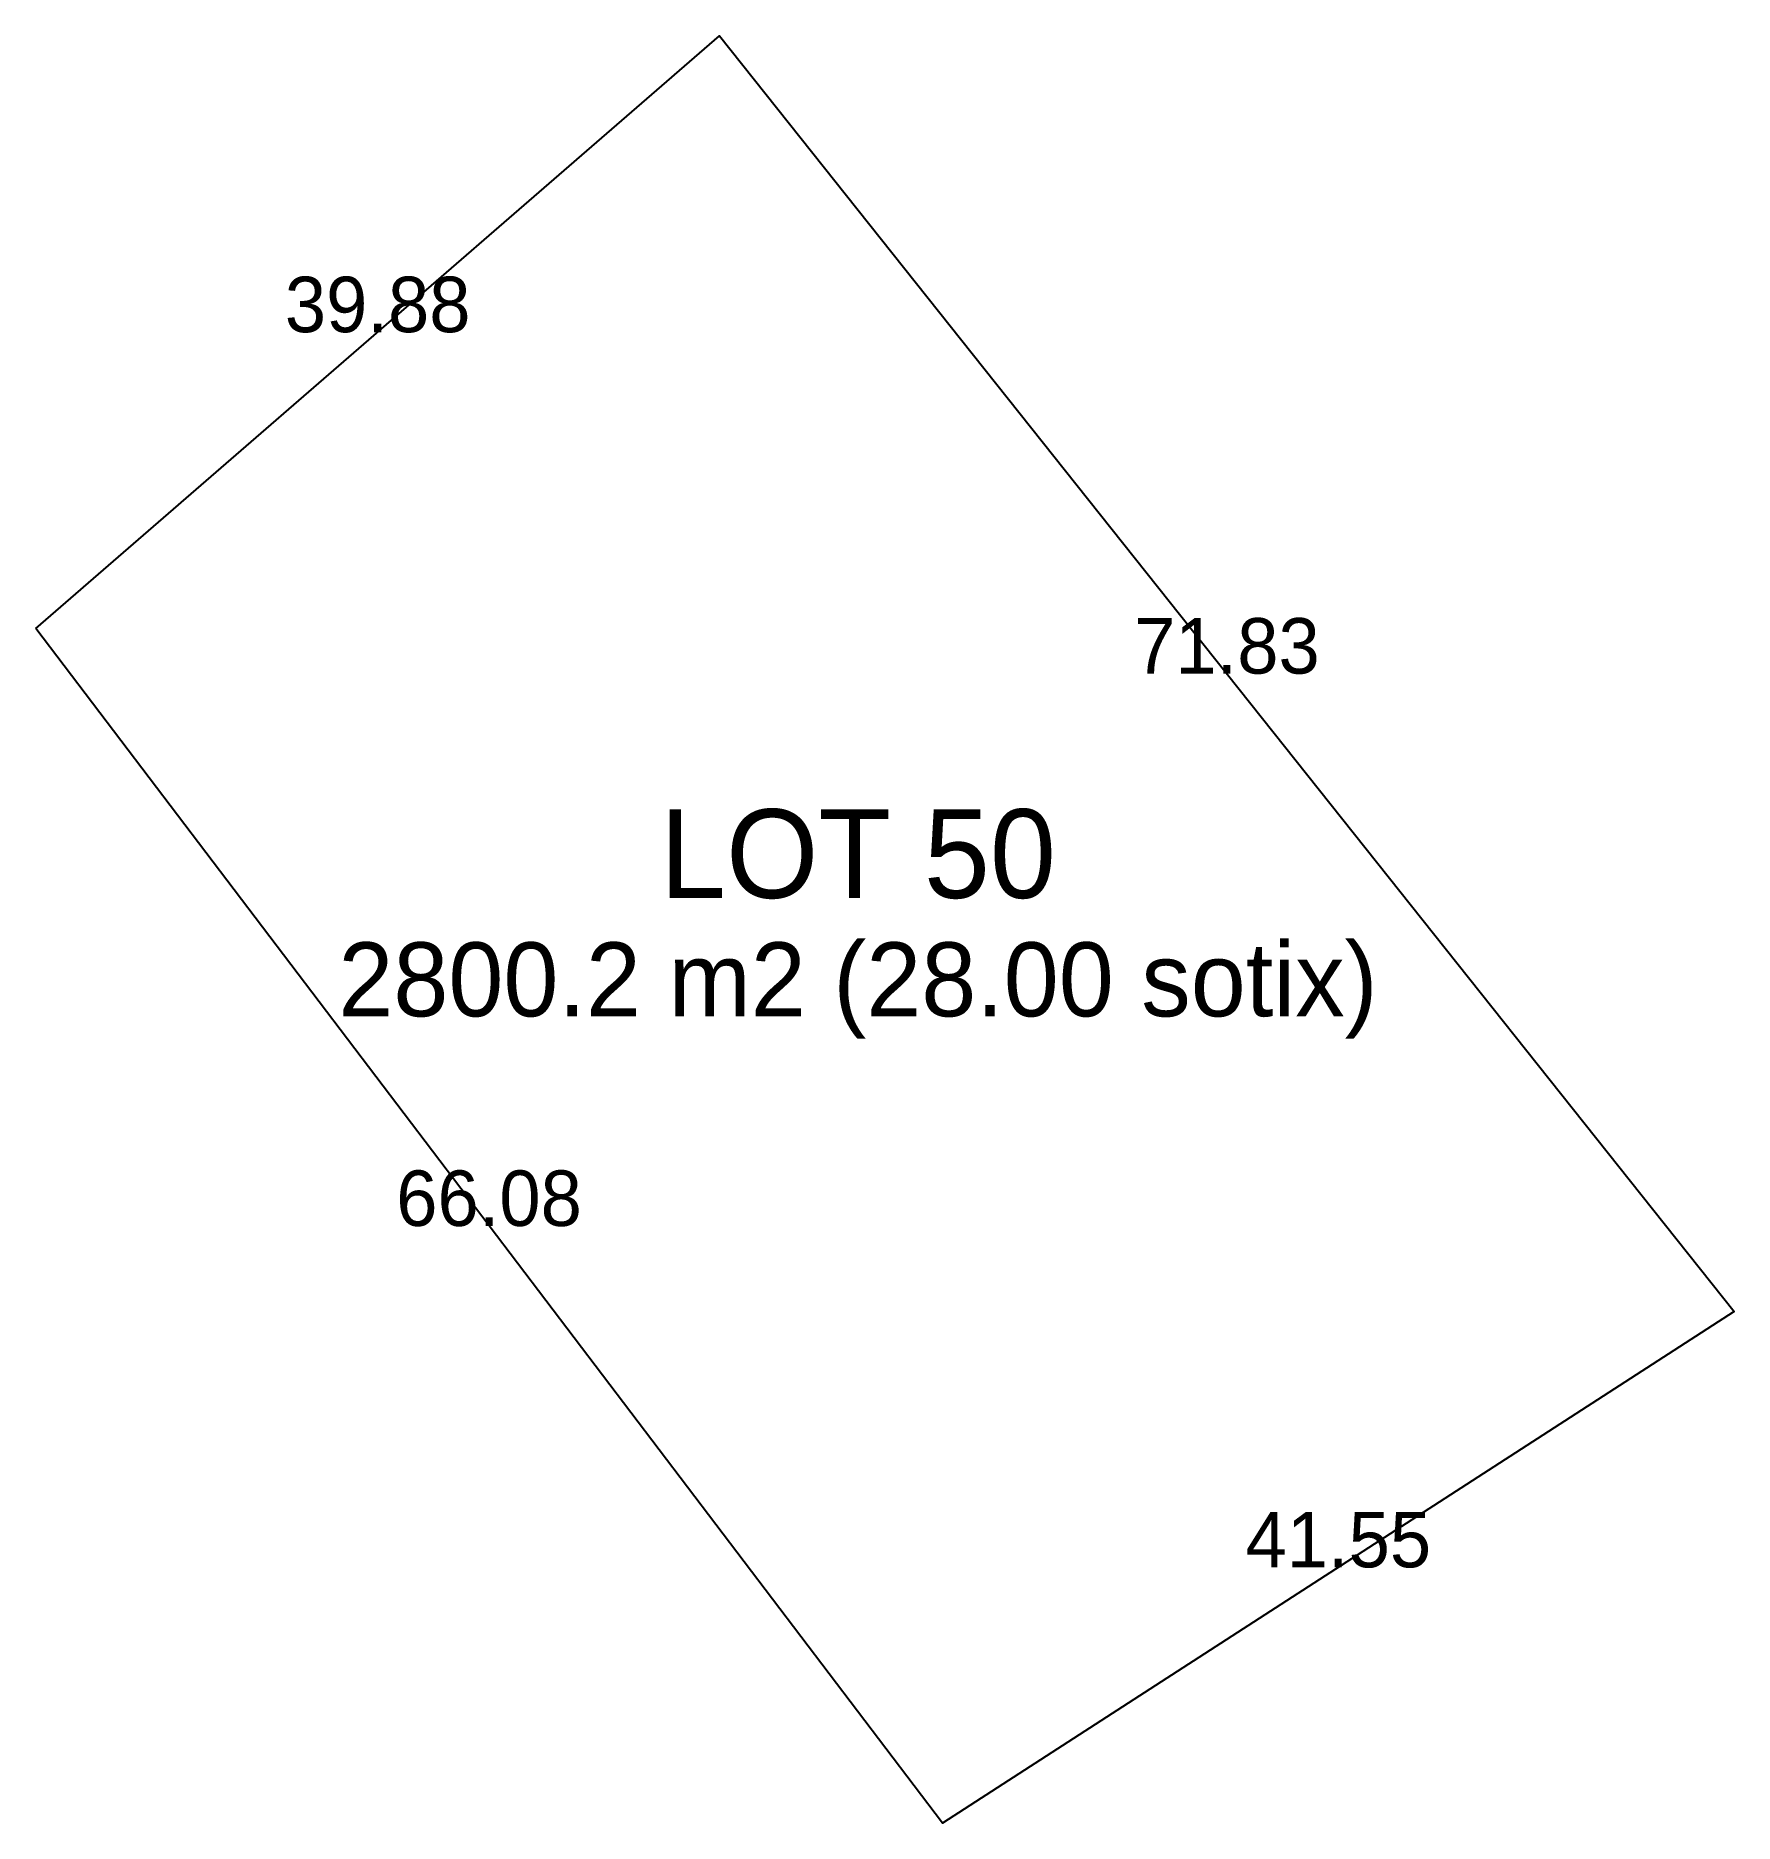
# Model space of a CAD drawing. Header units: metres. Extents: x -36.2 to 38.6, y -38.5 to 40.3.
import ezdxf
from ezdxf.enums import TextEntityAlignment as Align

# ---------------------------------------------------------------- set-up
doc = ezdxf.new("R2010")
doc.units = ezdxf.units.M

msp = doc.modelspace()

# ---------------------------------------------------------------- linework, layer by layer
at = {"layer": 'LOTS'}
msp.add_lwpolyline([(-36.2353, 14.1503), (-6.0985, 40.2761), (38.6162, -15.937), (3.7176, -38.4894)], close=True, dxfattribs=at)

# ---------------------------------------------------------------- texts
at = {"layer": 'DIMS'}
for s, p in [('39.88', (-21.1669, 27.2132)), ('71.83', (16.2589, 12.1696)), ('66.08', (-16.2589, -12.1696)), ('41.55', (21.1669, -27.2132))]:
    msp.add_text(s, height=2.445, dxfattribs=at).set_placement(p, align=Align.CENTER)
at = {"layer": 'LABELS'}
for s, height, p in [('LOT 50', 3.912, (0, 2.2818)), ('2800.2 m2 (28.00 sotix)', 3.26, (0, -2.9338))]:
    msp.add_text(s, height=height, dxfattribs=at).set_placement(p, align=Align.CENTER)

doc.saveas('drawing.dxf')
